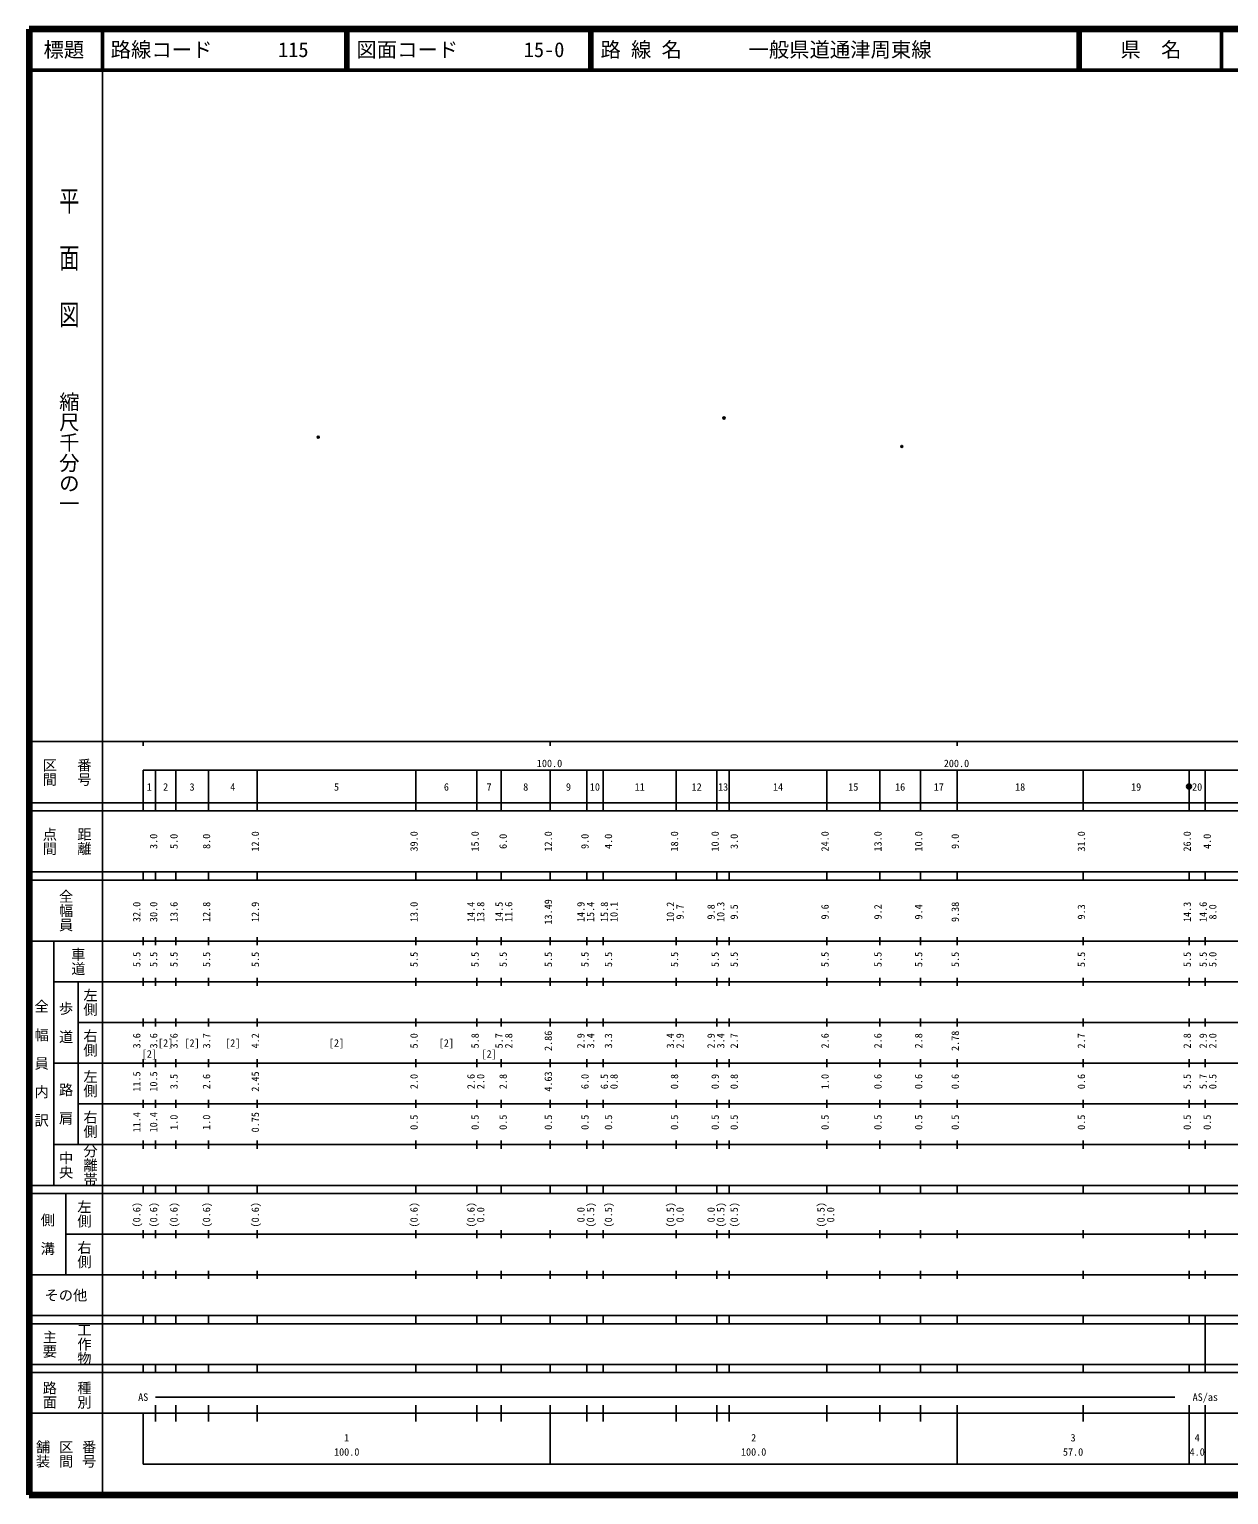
# Model space of a CAD drawing. Units: millimetres on the paper. Extents: x 40 to 680, y 20 to 380.
# Drawn here: x 40 to 334.8, y 20 to 380 of the extents above; entities that cross this region are included whole.
import ezdxf
from ezdxf.enums import TextEntityAlignment as Align

# ---------------------------------------------------------------- set-up
doc = ezdxf.new("R2010")
doc.units = ezdxf.units.MM
doc.header["$PDMODE"] = 32
doc.header["$PDSIZE"] = 0.5
doc.layers.add('M-OTRS', color=6, linetype='Continuous')
doc.layers.add('M-TTL-TXT', color=7, linetype='Continuous')
for name, color, linetype, lineweight in [('M-TTL', 2, 'Continuous', 140), ('M-TTL-BAND', 7, 'Continuous', 25), ('M-TTL-LINE', 7, 'Continuous', 50)]:
    doc.layers.add(name, color=color, linetype=linetype, lineweight=lineweight)
doc.styles.add('@ＭＳ ゴシック', font='')
doc.styles.add('ＭＳ ゴシック', font='')
doc.styles.get('@ＭＳ ゴシック').set_extended_font_data('@MS Gothic')
doc.styles.get('ＭＳ ゴシック').set_extended_font_data('MS Gothic')

msp = doc.modelspace()

# ---------------------------------------------------------------- hatches: boundary and pattern name
at = {"layer": 'M-TTL-BAND'}
msp.add_hatch(color=256, dxfattribs=at).paths.add_polyline_path([(325.6, 194), (325.6, 194.024), (325.598, 194.047), (325.596, 194.071), (325.593, 194.094), (325.588, 194.117), (325.583, 194.14), (325.577, 194.163), (325.571, 194.185), (325.563, 194.208), (325.554, 194.23), (325.545, 194.251), (325.535, 194.272), (325.523, 194.293), (325.512, 194.313), (325.499, 194.333), (325.485, 194.353), (325.471, 194.371), (325.456, 194.39), (325.441, 194.407), (325.424, 194.424), (325.407, 194.441), (325.39, 194.456), (325.371, 194.471), (325.353, 194.485), (325.333, 194.499), (325.313, 194.512), (325.293, 194.523), (325.272, 194.535), (325.251, 194.545), (325.23, 194.554), (325.208, 194.563), (325.185, 194.571), (325.163, 194.577), (325.14, 194.583), (325.117, 194.588), (325.094, 194.593), (325.071, 194.596), (325.047, 194.598), (325.024, 194.6), (325, 194.6), (324.976, 194.6), (324.953, 194.598), (324.929, 194.596), (324.906, 194.593), (324.883, 194.588), (324.86, 194.583), (324.837, 194.577), (324.815, 194.571), (324.792, 194.563), (324.77, 194.554), (324.749, 194.545), (324.728, 194.535), (324.707, 194.523), (324.687, 194.512), (324.667, 194.499), (324.647, 194.485), (324.629, 194.471), (324.61, 194.456), (324.593, 194.441), (324.576, 194.424), (324.559, 194.407), (324.544, 194.39), (324.529, 194.371), (324.515, 194.353), (324.501, 194.333), (324.488, 194.313), (324.477, 194.293), (324.465, 194.272), (324.455, 194.251), (324.446, 194.23), (324.437, 194.208), (324.429, 194.185), (324.423, 194.163), (324.417, 194.14), (324.412, 194.117), (324.407, 194.094), (324.404, 194.071), (324.402, 194.047), (324.4, 194.024), (324.4, 194), (324.4, 193.976), (324.402, 193.953), (324.404, 193.929), (324.407, 193.906), (324.412, 193.883), (324.417, 193.86), (324.423, 193.837), (324.429, 193.815), (324.437, 193.792), (324.446, 193.77), (324.455, 193.749), (324.465, 193.728), (324.477, 193.707), (324.488, 193.686), (324.501, 193.667), (324.515, 193.647), (324.529, 193.629), (324.544, 193.61), (324.559, 193.593), (324.576, 193.576), (324.593, 193.559), (324.61, 193.544), (324.629, 193.529), (324.647, 193.515), (324.667, 193.501), (324.687, 193.488), (324.707, 193.476), (324.728, 193.465), (324.749, 193.455), (324.77, 193.446), (324.792, 193.437), (324.815, 193.429), (324.837, 193.423), (324.86, 193.417), (324.883, 193.412), (324.906, 193.407), (324.929, 193.404), (324.953, 193.402), (324.976, 193.4), (325, 193.4), (325.024, 193.4), (325.047, 193.402), (325.071, 193.404), (325.094, 193.407), (325.117, 193.412), (325.14, 193.417), (325.163, 193.423), (325.185, 193.429), (325.208, 193.437), (325.23, 193.446), (325.251, 193.455), (325.272, 193.465), (325.293, 193.476), (325.313, 193.488), (325.333, 193.501), (325.353, 193.515), (325.371, 193.529), (325.39, 193.544), (325.407, 193.559), (325.424, 193.576), (325.441, 193.593), (325.456, 193.61), (325.471, 193.629), (325.485, 193.647), (325.499, 193.667), (325.512, 193.686), (325.523, 193.707), (325.535, 193.728), (325.545, 193.749), (325.554, 193.77), (325.563, 193.792), (325.571, 193.815), (325.577, 193.837), (325.583, 193.86), (325.588, 193.883), (325.593, 193.906), (325.596, 193.929), (325.598, 193.953), (325.6, 193.976)])

# ---------------------------------------------------------------- linework, layer by layer
at = {"layer": 'M-OTRS'}
for p in [(210.717, 284.509), (111.017, 279.794), (254.396, 277.521)]:
    msp.add_point(p, dxfattribs=at)
at = {"layer": 'M-TTL'}
for p, q in [((40, 380), (40, 20)), ((680, 380), (40, 380)), ((40, 20), (680, 20))]:
    msp.add_line(p, q, dxfattribs=at)
at = {"layer": 'M-TTL-BAND'}
for p, q in [((58, 370), (58, 20)), ((40, 205), (579, 205)), ((68, 205), (68, 204)), ((168, 205), (168, 204)), ((268, 205), (268, 204)), ((68, 198), (579, 198)), ((68, 198), (68, 188)), ((71, 188), (71, 198)), ((76, 188), (76, 198)), ((84, 188), (84, 198)), ((96, 188), (96, 198)), ((135, 188), (135, 198)), ((150, 188), (150, 198)), ((156, 188), (156, 198)), ((168, 188), (168, 198)), ((177, 188), (177, 198)), ((181, 188), (181, 198)), ((199, 188), (199, 198)), ((209, 188), (209, 198)), ((212, 188), (212, 198)), ((236, 188), (236, 198)), ((249, 188), (249, 198)), ((259, 188), (259, 198)), ((268, 188), (268, 198)), ((299, 188), (299, 198)), ((325, 188), (325, 198)), ((329, 188), (329, 198)), ((40, 190), (579, 190)), ((40, 188), (579, 188)), ((40, 173), (579, 173)), ((68, 171), (68, 173)), ((71, 171), (71, 173)), ((76, 171), (76, 173)), ((84, 171), (84, 173)), ((96, 171), (96, 173)), ((135, 171), (135, 173)), ((150, 171), (150, 173)), ((156, 171), (156, 173)), ((168, 171), (168, 173)), ((177, 171), (177, 173)), ((181, 171), (181, 173)), ((199, 171), (199, 173)), ((209, 171), (209, 173)), ((212, 171), (212, 173)), ((236, 171), (236, 173)), ((249, 171), (249, 173)), ((259, 171), (259, 173)), ((268, 171), (268, 173)), ((299, 171), (299, 173)), ((325, 171), (325, 173)), ((329, 171), (329, 173)), ((40, 171), (579, 171)), ((40, 156), (579, 156)), ((46, 96), (46, 156)), ((68, 155), (68, 157)), ((71, 155), (71, 157)), ((76, 155), (76, 157)), ((84, 155), (84, 157)), ((96, 155), (96, 157)), ((135, 155), (135, 157)), ((150, 155), (150, 157)), ((156, 155), (156, 157)), ((168, 155), (168, 157)), ((177, 155), (177, 157)), ((181, 155), (181, 157)), ((199, 155), (199, 157)), ((209, 155), (209, 157)), ((212, 155), (212, 157)), ((236, 155), (236, 157)), ((249, 155), (249, 157)), ((259, 155), (259, 157)), ((268, 155), (268, 157)), ((299, 155), (299, 157)), ((325, 155), (325, 157)), ((329, 155), (329, 157)), ((46, 146), (579, 146)), ((52, 146), (52, 106)), ((68, 145), (68, 147)), ((71, 145), (71, 147)), ((76, 145), (76, 147)), ((84, 145), (84, 147)), ((96, 145), (96, 147)), ((135, 145), (135, 147)), ((150, 145), (150, 147)), ((156, 145), (156, 147)), ((168, 145), (168, 147)), ((177, 145), (177, 147)), ((181, 145), (181, 147)), ((199, 145), (199, 147)), ((209, 145), (209, 147)), ((212, 145), (212, 147)), ((236, 145), (236, 147)), ((249, 145), (249, 147)), ((259, 145), (259, 147)), ((268, 145), (268, 147)), ((299, 145), (299, 147)), ((325, 145), (325, 147)), ((329, 145), (329, 147)), ((68, 135), (68, 137)), ((71, 135), (71, 137)), ((76, 135), (76, 137)), ((84, 135), (84, 137)), ((96, 135), (96, 137)), ((135, 135), (135, 137)), ((150, 135), (150, 137)), ((156, 135), (156, 137)), ((168, 135), (168, 137)), ((177, 135), (177, 137)), ((181, 135), (181, 137)), ((199, 135), (199, 137)), ((209, 135), (209, 137)), ((212, 135), (212, 137)), ((236, 135), (236, 137)), ((249, 135), (249, 137)), ((259, 135), (259, 137)), ((268, 135), (268, 137)), ((299, 135), (299, 137)), ((325, 135), (325, 137)), ((329, 135), (329, 137)), ((52, 136), (579, 136)), ((46, 126), (579, 126)), ((68, 125), (68, 127)), ((71, 125), (71, 127)), ((76, 125), (76, 127)), ((84, 125), (84, 127)), ((96, 125), (96, 127)), ((135, 125), (135, 127)), ((150, 125), (150, 127)), ((156, 125), (156, 127)), ((168, 125), (168, 127)), ((177, 125), (177, 127)), ((181, 125), (181, 127)), ((199, 125), (199, 127)), ((209, 125), (209, 127)), ((212, 125), (212, 127)), ((236, 125), (236, 127)), ((249, 125), (249, 127)), ((259, 125), (259, 127)), ((268, 125), (268, 127)), ((299, 125), (299, 127)), ((325, 125), (325, 127)), ((329, 125), (329, 127)), ((52, 116), (579, 116)), ((68, 115), (68, 117)), ((71, 115), (71, 117)), ((76, 115), (76, 117)), ((84, 115), (84, 117)), ((96, 115), (96, 117)), ((135, 115), (135, 117)), ((150, 115), (150, 117)), ((156, 115), (156, 117)), ((168, 115), (168, 117)), ((177, 115), (177, 117)), ((181, 115), (181, 117)), ((199, 115), (199, 117)), ((209, 115), (209, 117)), ((212, 115), (212, 117)), ((236, 115), (236, 117)), ((249, 115), (249, 117)), ((259, 115), (259, 117)), ((268, 115), (268, 117)), ((299, 115), (299, 117)), ((325, 115), (325, 117)), ((329, 115), (329, 117)), ((46, 106), (579, 106)), ((68, 105), (68, 107)), ((71, 105), (71, 107)), ((76, 105), (76, 107)), ((84, 105), (84, 107)), ((96, 105), (96, 107)), ((135, 105), (135, 107)), ((150, 105), (150, 107)), ((156, 105), (156, 107)), ((168, 105), (168, 107)), ((177, 105), (177, 107)), ((181, 105), (181, 107)), ((199, 105), (199, 107)), ((209, 105), (209, 107)), ((212, 105), (212, 107)), ((236, 105), (236, 107)), ((249, 105), (249, 107)), ((259, 105), (259, 107)), ((268, 105), (268, 107)), ((299, 105), (299, 107)), ((325, 105), (325, 107)), ((329, 105), (329, 107)), ((40, 96), (579, 96)), ((40, 94), (579, 94)), ((49, 94), (49, 74)), ((68, 94), (68, 96)), ((71, 94), (71, 96)), ((76, 94), (76, 96)), ((84, 94), (84, 96)), ((96, 94), (96, 96)), ((135, 94), (135, 96)), ((150, 94), (150, 96)), ((156, 94), (156, 96)), ((168, 94), (168, 96)), ((177, 94), (177, 96)), ((181, 94), (181, 96)), ((199, 94), (199, 96)), ((209, 94), (209, 96)), ((212, 94), (212, 96)), ((236, 94), (236, 96)), ((249, 94), (249, 96)), ((259, 94), (259, 96)), ((268, 94), (268, 96)), ((299, 94), (299, 96)), ((325, 94), (325, 96)), ((329, 94), (329, 96)), ((49, 84), (579, 84)), ((68, 83), (68, 85)), ((71, 83), (71, 85)), ((76, 83), (76, 85)), ((84, 83), (84, 85)), ((96, 83), (96, 85)), ((135, 83), (135, 85)), ((150, 83), (150, 85)), ((156, 83), (156, 85)), ((168, 83), (168, 85)), ((177, 83), (177, 85)), ((181, 83), (181, 85)), ((199, 83), (199, 85)), ((209, 83), (209, 85)), ((212, 83), (212, 85)), ((236, 83), (236, 85)), ((249, 83), (249, 85)), ((259, 83), (259, 85)), ((268, 83), (268, 85)), ((299, 83), (299, 85)), ((325, 83), (325, 85)), ((329, 83), (329, 85)), ((40, 74), (579, 74)), ((68, 73), (68, 75)), ((71, 73), (71, 75)), ((76, 73), (76, 75)), ((84, 73), (84, 75)), ((96, 73), (96, 75)), ((135, 73), (135, 75)), ((150, 73), (150, 75)), ((156, 73), (156, 75)), ((168, 73), (168, 75)), ((177, 73), (177, 75)), ((181, 73), (181, 75)), ((199, 73), (199, 75)), ((209, 73), (209, 75)), ((212, 73), (212, 75)), ((236, 73), (236, 75)), ((249, 73), (249, 75)), ((259, 73), (259, 75)), ((268, 73), (268, 75)), ((299, 73), (299, 75)), ((325, 73), (325, 75)), ((329, 73), (329, 75)), ((40, 64), (579, 64)), ((40, 62), (579, 62)), ((68, 62), (68, 64)), ((71, 62), (71, 64)), ((76, 62), (76, 64)), ((84, 62), (84, 64)), ((96, 62), (96, 64)), ((135, 62), (135, 64)), ((150, 62), (150, 64)), ((156, 62), (156, 64)), ((168, 62), (168, 64)), ((177, 62), (177, 64)), ((181, 62), (181, 64)), ((199, 62), (199, 64)), ((209, 62), (209, 64)), ((212, 62), (212, 64)), ((236, 62), (236, 64)), ((249, 62), (249, 64)), ((259, 62), (259, 64)), ((268, 62), (268, 64)), ((299, 62), (299, 64)), ((325, 62), (325, 64)), ((329, 62), (329, 64)), ((329, 52), (329, 62)), ((40, 52), (579, 52)), ((68, 50), (68, 52)), ((71, 50), (71, 52)), ((76, 50), (76, 52)), ((84, 50), (84, 52)), ((96, 50), (96, 52)), ((135, 50), (135, 52)), ((150, 50), (150, 52)), ((156, 50), (156, 52)), ((168, 50), (168, 52)), ((177, 50), (177, 52)), ((181, 50), (181, 52)), ((199, 50), (199, 52)), ((209, 50), (209, 52)), ((212, 50), (212, 52)), ((236, 50), (236, 52)), ((249, 50), (249, 52)), ((259, 50), (259, 52)), ((268, 50), (268, 52)), ((299, 50), (299, 52)), ((325, 50), (325, 52)), ((329, 50), (329, 52)), ((40, 50), (579, 50)), ((71, 44), (321.5, 44)), ((40, 40), (579, 40)), ((68, 40), (68, 27.5)), ((71, 38), (71, 42)), ((76, 38), (76, 42)), ((84, 38), (84, 42)), ((96, 38), (96, 42)), ((135, 38), (135, 42)), ((150, 38), (150, 42)), ((156, 38), (156, 42)), ((168, 27.5), (168, 42)), ((177, 38), (177, 42)), ((181, 38), (181, 42)), ((199, 38), (199, 42)), ((209, 38), (209, 42)), ((212, 38), (212, 42)), ((236, 38), (236, 42)), ((249, 38), (249, 42)), ((259, 38), (259, 42)), ((268, 27.5), (268, 42)), ((299, 38), (299, 42)), ((325, 27.5), (325, 42)), ((329, 27.5), (329, 42)), ((68, 27.5), (579, 27.5))]:
    msp.add_line(p, q, dxfattribs=at)
msp.add_circle((325, 194), 0.6, dxfattribs=at)
at = {"layer": 'M-TTL-LINE'}
for p, q in [((58, 380), (58, 370)), ((117.75, 380), (117.75, 370)), ((118.25, 380), (118.25, 370)), ((177.75, 380), (177.75, 370)), ((178.25, 380), (178.25, 370)), ((297.75, 380), (297.75, 370)), ((298.25, 380), (298.25, 370)), ((333, 380), (333, 370)), ((40, 370), (680, 370))]:
    msp.add_line(p, q, dxfattribs=at)

# ---------------------------------------------------------------- texts
at = {"layer": 'M-TTL-BAND', "style": '@ＭＳ ゴシック', "width": 1.4}
msp.add_text('平  面  図', height=3.666, rotation=270, dxfattribs=at).set_placement((49.777, 306.475), align=Align.MIDDLE_RIGHT)
at = {"layer": 'M-TTL-BAND', "style": '@ＭＳ ゴシック'}
msp.add_text('縮尺千分の一', height=3.666, rotation=270, dxfattribs=at).set_placement((49.777, 261.03), align=Align.MIDDLE_RIGHT)
for s, p in [('区間', (45, 197.5)), ('番号', (53.5, 197.5)), ('点間', (45, 180.5)), ('距離', (53.5, 180.5)), ('全幅員', (49, 163.5)), ('車道', (52, 151)), ('左側', (55, 141)), ('全\u3000幅\u3000員\u3000内\u3000訳', (43, 126)), ('歩\u3000道', (49, 136)), ('右側', (55, 131)), ('左側', (55, 121)), ('路\u3000肩', (49, 116)), ('右側', (55, 111)), ('分離帯', (55, 101)), ('中央', (49, 101)), ('左側', (53.5, 89)), ('側\u3000溝', (44.5, 84)), ('右側', (53.5, 79)), ('工作物', (53.5, 57)), ('主要', (45, 57)), ('路面', (45, 44.5)), ('種別', (53.5, 44.5)), ('舗装', (43.333, 30)), ('区間', (49, 30)), ('番号', (54.667, 30))]:
    msp.add_text(s, height=2.566, rotation=270, dxfattribs=at).set_placement(p, align=Align.MIDDLE_CENTER)
at = {"layer": 'M-TTL-BAND', "style": 'ＭＳ ゴシック'}
for s, p in [('100.0', (167.844, 198.195)), ('200.0', (267.844, 198.195)), ('1', (69.5, 192.405)), ('2', (73.5, 192.405)), ('3', (80, 192.405)), ('4', (90, 192.405)), ('5', (115.5, 192.405)), ('6', (142.5, 192.405)), ('7', (153, 192.405)), ('8', (162, 192.405)), ('9', (172.5, 192.405)), ('10', (179, 192.405)), ('11', (190, 192.405)), ('12', (204, 192.405)), ('13', (210.5, 192.405)), ('14', (224, 192.405)), ('15', (242.5, 192.405)), ('16', (254, 192.405)), ('17', (263.5, 192.405)), ('18', (283.5, 192.405)), ('19', (312, 192.405)), ('20', (327, 192.405)), ('[2]', (73.5, 129.5)), ('[2]', (80, 129.5)), ('[2]', (90, 129.5)), ('[2]', (115.5, 129.5)), ('[2]', (142.5, 129.5)), ('[2]', (69.5, 126.811)), ('[2]', (153, 126.815)), ('AS', (68, 42.5)), ('AS/as', (329, 42.5)), ('1', (118, 32.523)), ('2', (218, 32.523)), ('3', (296.5, 32.523)), ('4', (327, 32.523)), ('100.0', (118, 29.033)), ('100.0', (218, 29.033)), ('57.0', (296.5, 29.033)), ('4.0', (327, 29.033))]:
    msp.add_text(s, height=1.833, dxfattribs=at).set_placement(p, align=Align.BOTTOM_CENTER)
for s, p in [('3.0', (72, 180.5)), ('5.0', (77, 180.5)), ('8.0', (85, 180.5)), ('12.0', (97, 180.5)), ('39.0', (136, 180.5)), ('15.0', (151, 180.5)), ('6.0', (157.895, 180.5)), ('12.0', (169, 180.5)), ('9.0', (178, 180.5)), ('4.0', (183.772, 180.5)), ('18.0', (200, 180.5)), ('10.0', (210, 180.5)), ('3.0', (214.671, 180.5)), ('24.0', (237, 180.5)), ('13.0', (250, 180.5)), ('10.0', (260, 180.5)), ('9.0', (269, 180.5)), ('31.0', (300, 180.5)), ('26.0', (326, 180.5)), ('4.0', (330.915, 180.5)), ('13.49', (169, 163.174)), ('32.0', (67.86, 163.174)), ('30.0', (72, 163.174)), ('13.6', (77, 163.174)), ('12.8', (85, 163.174)), ('12.9', (97, 163.174)), ('13.0', (136, 163.174)), ('14.4', (150, 163.174)), ('13.8', (152.37, 163.174)), ('14.5', (156.895, 163.174)), ('11.6', (159.265, 163.174)), ('14.9', (177, 163.174)), ('15.4', (179.37, 163.174)), ('15.8', (182.772, 163.174)), ('10.1', (185.142, 163.174)), ('10.2', (199, 163.174)), ('9.7', (201.37, 163.174)), ('9.8', (209, 163.174)), ('10.3', (211.37, 163.174)), ('9.5', (214.671, 163.174)), ('9.6', (237, 163.174)), ('9.2', (250, 163.174)), ('9.4', (260, 163.174)), ('9.38', (269, 163.174)), ('9.3', (300, 163.174)), ('14.3', (326, 163.174)), ('14.6', (329.915, 163.174)), ('8.0', (332.285, 163.174)), ('5.5', (67.86, 151.5)), ('5.5', (72, 151.5)), ('5.5', (77, 151.5)), ('5.5', (85, 151.5)), ('5.5', (97, 151.5)), ('5.5', (136, 151.5)), ('5.5', (151, 151.5)), ('5.5', (157.895, 151.5)), ('5.5', (169, 151.5)), ('5.5', (178, 151.5)), ('5.5', (183.772, 151.5)), ('5.5', (200, 151.5)), ('5.5', (210, 151.5)), ('5.5', (214.671, 151.5)), ('5.5', (237, 151.5)), ('5.5', (250, 151.5)), ('5.5', (260, 151.5)), ('5.5', (269, 151.5)), ('5.5', (300, 151.5)), ('5.5', (326, 151.5)), ('5.5', (329.915, 151.5)), ('5.0', (332.285, 151.5)), ('3.6', (67.86, 131.5)), ('3.6', (72, 131.5)), ('3.6', (77, 131.5)), ('3.7', (85, 131.5)), ('4.2', (97, 131.5)), ('5.0', (136, 131.5)), ('5.8', (151, 131.5)), ('5.7', (156.895, 131.5)), ('2.8', (159.265, 131.5)), ('2.86', (169, 131.5)), ('2.9', (177, 131.5)), ('3.4', (179.37, 131.5)), ('3.3', (183.772, 131.5)), ('3.4', (199, 131.5)), ('2.9', (201.37, 131.5)), ('2.9', (209, 131.5)), ('3.4', (211.37, 131.5)), ('2.7', (214.671, 131.5)), ('2.6', (237, 131.5)), ('2.6', (250, 131.5)), ('2.8', (260, 131.5)), ('2.78', (269, 131.5)), ('2.7', (300, 131.5)), ('2.8', (326, 131.5)), ('2.9', (329.915, 131.5)), ('2.0', (332.285, 131.5)), ('11.5', (67.86, 121.5)), ('10.5', (72, 121.5)), ('3.5', (77, 121.5)), ('2.6', (85, 121.5)), ('2.45', (97, 121.5)), ('2.0', (136, 121.5)), ('2.6', (150, 121.5)), ('2.0', (152.37, 121.5)), ('2.8', (157.895, 121.5)), ('4.63', (169, 121.5)), ('6.0', (178, 121.5)), ('6.5', (182.772, 121.5)), ('0.8', (185.142, 121.5)), ('0.8', (200, 121.5)), ('0.9', (210, 121.5)), ('0.8', (214.671, 121.5)), ('1.0', (237, 121.5)), ('0.6', (250, 121.5)), ('0.6', (260, 121.5)), ('0.6', (269, 121.5)), ('0.6', (300, 121.5)), ('5.5', (326, 121.5)), ('5.7', (329.915, 121.5)), ('0.5', (332.285, 121.5)), ('11.4', (67.86, 111.5)), ('10.4', (72, 111.5)), ('1.0', (77, 111.5)), ('1.0', (85, 111.5)), ('0.75', (97, 111.5)), ('0.5', (136, 111.5)), ('0.5', (151, 111.5)), ('0.5', (157.895, 111.5)), ('0.5', (169, 111.5)), ('0.5', (178, 111.5)), ('0.5', (183.772, 111.5)), ('0.5', (200, 111.5)), ('0.5', (210, 111.5)), ('0.5', (214.671, 111.5)), ('0.5', (237, 111.5)), ('0.5', (250, 111.5)), ('0.5', (260, 111.5)), ('0.5', (269, 111.5)), ('0.5', (300, 111.5)), ('0.5', (326, 111.5)), ('0.5', (330.915, 111.5)), ('(0.6)', (67.86, 88.764)), ('(0.6)', (72, 88.764)), ('(0.6)', (77, 88.764)), ('(0.6)', (85, 88.764)), ('(0.6)', (97, 88.764)), ('(0.6)', (136, 88.764)), ('(0.6)', (150, 88.764)), ('0.0', (152.37, 88.764)), ('0.0', (177, 88.764)), ('(0.5)', (179.37, 88.764)), ('(0.5)', (183.772, 88.764)), ('(0.5)', (199, 88.764)), ('0.0', (201.37, 88.764)), ('0.0', (209, 88.764)), ('(0.5)', (211.37, 88.764)), ('(0.5)', (214.671, 88.764)), ('(0.5)', (236, 88.764)), ('0.0', (238.37, 88.764))]:
    msp.add_text(s, height=1.833, rotation=90, dxfattribs=at).set_placement(p, align=Align.BOTTOM_CENTER)
msp.add_text('その他', height=2.566, dxfattribs=at).set_placement((49, 69), align=Align.MIDDLE_CENTER)
at = {"layer": 'M-TTL-TXT', "style": 'ＭＳ ゴシック'}
for s, p in [('標題', (48.5, 375)), ('県\u3000名', (315.625, 375))]:
    msp.add_text(s, height=3.666, dxfattribs=at).set_placement(p, align=Align.MIDDLE_CENTER)
for s, p in [('路線コード', (60, 375)), ('115', (101.142, 375)), ('図面コード', (120.38, 375)), ('15-0', (161.521, 375)), ('路 線 名', (180.38, 375)), ('一般県道通津周東線', (216.734, 375))]:
    msp.add_text(s, height=3.666, dxfattribs=at).set_placement(p, align=Align.MIDDLE_LEFT)

doc.saveas('drawing.dxf')
